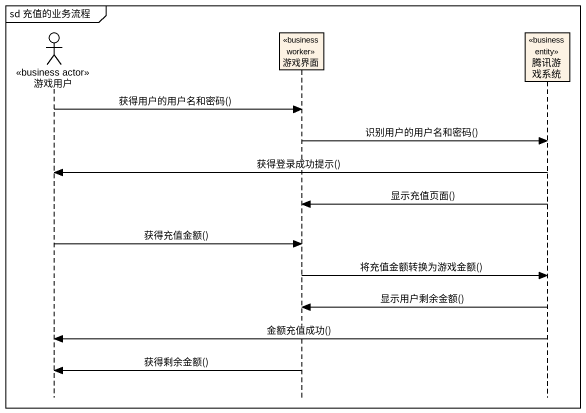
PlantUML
@startuml
mainframe sd 充值的业务流程
hide footbox
actor 游戏用户 <<business actor>>
participant 游戏界面 <<business worker>>
participant 腾讯游戏系统 <<business entity>>

游戏用户 -> 游戏界面 : 获得用户的用户名和密码()
游戏界面 -> 腾讯游戏系统 : 识别用户的用户名和密码()
腾讯游戏系统 -> 游戏用户 : 获得登录成功提示()
腾讯游戏系统 -> 游戏界面 : 显示充值页面()
游戏用户 -> 游戏界面 : 获得充值金额()
游戏界面 -> 腾讯游戏系统 : 将充值金额转换为游戏金额()
腾讯游戏系统 -> 游戏界面 : 显示用户剩余金额()
腾讯游戏系统 -> 游戏用户 : 金额充值成功()
游戏界面 -> 游戏用户 : 获得剩余金额()
@enduml
